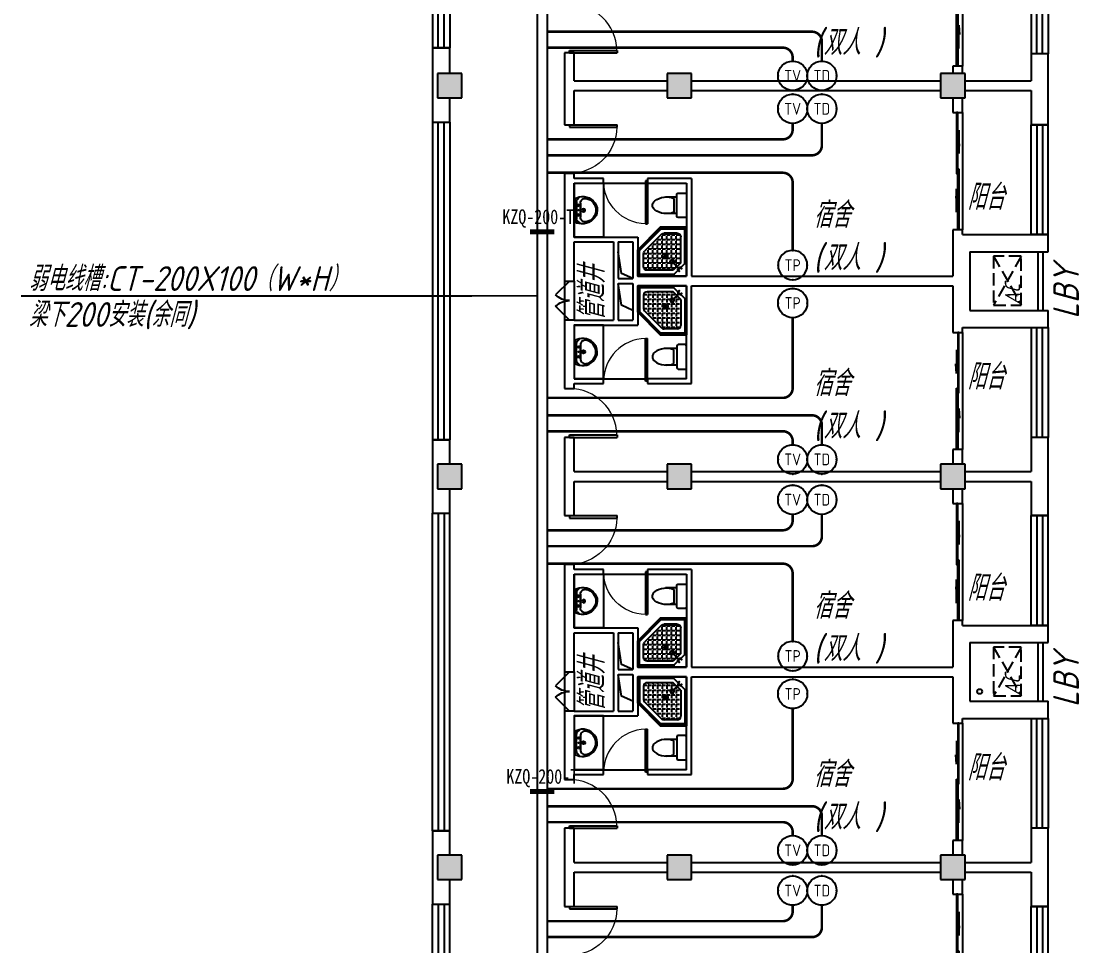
# Model space of a CAD drawing. Extents: x 0 to 2972856, y -1269770 to 0.
# Drawn here: x 2761033 to 2782685, y -1190551 to -1171627 of the extents above; entities that cross this region are included whole.
import ezdxf
from ezdxf.enums import TextEntityAlignment as Align

# ---------------------------------------------------------------- set-up
doc = ezdxf.new("R2010")
doc.units = 0
doc.header["$LTSCALE"] = 1000
doc.header["$PDSIZE"] = 50
doc.linetypes.add('DASH', pattern=[0.35, 0.25, -0.1])
for name, color, linetype in [('0000集水坑', 4, 'Continuous'), ('1-建筑底图', 8, 'Continuous'), ('CABLETRAY_DIM', 3, 'Continuous'), ('CABLETRAY_PDS', 4, 'Continuous'), ('EQUIP-通讯', 3, 'Continuous'), ('PUB_TEXT', 7, 'Continuous'), ('WIRE-综合布线', 4, 'Continuous'), ('抗震支吊架', 2, 'Continuous'), ('洁具', 251, 'Continuous'), ('空调外机', 251, 'Continuous')]:
    doc.layers.add(name, color=color, linetype=linetype)
doc.styles.add('_TEL_ATTDEF', font='GBENOR', dxfattribs={"width": 0.8, "height": 3, "bigfont": 'GBCBIG'})
doc.styles.add('_TEL_DIM', font='SIMPLEX', dxfattribs={"width": 0.8, "height": 3.5, "bigfont": 'HZTXT'})
doc.styles.add('kzcad', font='', dxfattribs={"width": 0.8})
doc.styles.get("Standard").update_dxf_attribs({"font": 'gbeitc.shx', "bigfont": 'gbcbig.shx'})
doc.styles.get('kzcad').set_extended_font_data('SimSun')
doc.linetypes.add('JIEDI', pattern='A,1.25,-0.25,0.25,-0.25,0.625,["/",Standard,S=0.6,R=0,X=0,Y=-0.3],0.625,-0.25,0.25,-0.25', length=4)

# ---------------------------------------------------------------- blocks, each defined once
blk = doc.blocks.new('$equip$00003204')
at = {"const_width": 0.05}
blk.add_lwpolyline([(0, 0.5, -1), (0, -0.5, -1), (0, 0.5, 0.021884)], format="xyb", dxfattribs=at)
blk.add_circle((0, 0), 0.5)
for p in [(0, 0.5), (-0.5, 0), (0.5, 0), (0, -0.5)]:
    blk.add_point(p)
at = {"color": 7, "style": '_TEL_ATTDEF'}
blk.add_attdef('$TEXT$', text='', height=0.4, dxfattribs=at).set_placement((0, 0), align=Align.MIDDLE_CENTER)
at = {"color": 7, "style": '_TEL_DIM', "flags": 1}
for tag in ['A', 'REMARK']:
    blk.add_attdef(tag, text='', height=0.00002, dxfattribs=at).set_placement((0, 0), align=Align.MIDDLE_CENTER)
blk = doc.blocks.new('$equip$00003209')
at = {"const_width": 0.05}
blk.add_lwpolyline([(0, 0.5, -1), (0, -0.5, -1), (0, 0.5, 0.021884)], format="xyb", dxfattribs=at)
blk.add_circle((0, 0), 0.5)
for p in [(0, 0.5), (-0.5, 0), (0.5, 0), (0, -0.5)]:
    blk.add_point(p)
at = {"color": 7, "style": '_TEL_ATTDEF'}
blk.add_attdef('$TEXT$', text='', height=0.4, dxfattribs=at).set_placement((0, 0), align=Align.MIDDLE_CENTER)
at = {"color": 7, "style": '_TEL_DIM', "flags": 1}
for tag in ['A', 'REMARK']:
    blk.add_attdef(tag, text='', height=0.00002, dxfattribs=at).set_placement((0, 0), align=Align.MIDDLE_CENTER)
blk = doc.blocks.new('$equip$00003208')
at = {"const_width": 0.05}
blk.add_lwpolyline([(0, 0.5, -1), (0, -0.5, -1), (0, 0.5, 0.021884)], format="xyb", dxfattribs=at)
blk.add_circle((0, 0), 0.5)
for p in [(0, 0.5), (-0.5, 0), (0.5, 0), (0, -0.5)]:
    blk.add_point(p)
at = {"color": 7, "style": '_TEL_ATTDEF'}
blk.add_attdef('$TEXT$', text='', height=0.4, dxfattribs=at).set_placement((0, 0), align=Align.MIDDLE_CENTER)
at = {"color": 7, "style": '_TEL_DIM', "flags": 1}
for tag in ['A', 'REMARK']:
    blk.add_attdef(tag, text='', height=0.00002, dxfattribs=at).set_placement((0, 0), align=Align.MIDDLE_CENTER)
blk = doc.blocks.new('2t21gqw')
at = {"layer": '0000集水坑'}
blk.add_circle((105500, -30400), 50, dxfattribs=at)
blk = doc.blocks.new('1F平面-CAD导入_dwg_Drawing4_t3_dwg_$plan$00001613-474159-1F-927810-1F')
at = {"layer": '洁具'}
for p, q in [((-30, 250), (-170, 250)), ((-200, 170), (-430, 170)), ((-260, -140), (-260, 140)), ((-200, -170), (-200, -220)), ((-170, -250), (-30, -250))]:
    blk.add_line(p, q, dxfattribs=at)
for points in [[(-200, 220), (-200, 170), (-200, -170), (-430, -170)], [(0, -220), (0, 220)]]:
    blk.add_lwpolyline(points, dxfattribs=at)
for centre, radius, start, end in [((-170, 220), 30, 90, 180), ((-30, 220), 30, 0, 90), ((-590, 0), 110, 123.4509, 236.5491), ((-413, -227), 398, 67.4505, 126.6381), ((-413, 227), 398, 233.3619, 292.5495), ((-170, -220), 30, 180, 270), ((-30, -220), 30, 270, 0)]:
    blk.add_arc(centre, radius, start, end, dxfattribs=at)
blk = doc.blocks.new('$lvtry$00000169')
at = {"color": 0}
for p, q in [((259, -36), (259, 0)), ((259, -36), (36, -259)), ((276, -120), (120, -276)), ((144, -151), (291, -298)), ((151, -144), (298, -291)), ((183, -213), (205, -213)), ((220, -213), (243, -213)), ((259, -24), (976, -24)), ((259, -36), (964, -36)), ((270, -213), (270, -143)), ((270, -213), (340, -213)), ((276, -120), (808, -120)), ((366, -213), (366, -143)), ((366, -213), (436, -213)), ((462, -213), (462, -143)), ((462, -213), (532, -213)), ((558, -213), (558, -143)), ((558, -213), (628, -213)), ((655, -213), (655, -143)), ((655, -213), (725, -213)), ((751, -213), (751, -143)), ((751, -213), (821, -213)), ((847, -213), (847, -143)), ((847, -213), (880, -213)), ((880, -192), (880, -460)), ((964, -36), (976, -24)), ((964, -36), (964, -525)), ((976, -24), (976, -530)), ((36, -259), (0, -259)), ((24, -259), (24, -976)), ((36, -259), (36, -964)), ((120, -276), (120, -808)), ((120, -309), (147, -309)), ((120, -405), (147, -405)), ((173, -309), (173, -239)), ((173, -309), (243, -309)), ((173, -405), (173, -335)), ((173, -405), (243, -405)), ((173, -501), (173, -431)), ((270, -263), (270, -239)), ((270, -405), (270, -335)), ((270, -405), (340, -405)), ((270, -501), (270, -431)), ((334, -309), (340, -309)), ((366, -309), (366, -239)), ((366, -309), (436, -309)), ((366, -405), (366, -335)), ((366, -405), (379, -405)), ((366, -501), (366, -431)), ((462, -309), (462, -239)), ((462, -309), (532, -309)), ((462, -405), (462, -335)), ((462, -405), (532, -405)), ((462, -501), (462, -431)), ((558, -309), (558, -239)), ((558, -309), (628, -309)), ((558, -405), (558, -335)), ((558, -405), (628, -405)), ((558, -501), (558, -431)), ((655, -309), (655, -239)), ((655, -309), (725, -309)), ((655, -405), (655, -335)), ((655, -405), (725, -405)), ((655, -501), (655, -431)), ((751, -309), (751, -239)), ((751, -309), (821, -309)), ((751, -405), (751, -335)), ((751, -405), (821, -405)), ((751, -501), (751, -431)), ((847, -309), (847, -239)), ((847, -309), (880, -309)), ((847, -405), (847, -335)), ((847, -405), (880, -405)), ((847, -501), (847, -431)), ((120, -501), (147, -501)), ((120, -598), (147, -598)), ((173, -501), (243, -501)), ((173, -598), (173, -528)), ((173, -598), (243, -598)), ((173, -694), (173, -624)), ((270, -501), (340, -501)), ((270, -598), (270, -528)), ((270, -598), (340, -598)), ((270, -694), (270, -624)), ((366, -501), (436, -501)), ((366, -598), (366, -528)), ((366, -598), (436, -598)), ((366, -694), (366, -624)), ((462, -501), (532, -501)), ((462, -598), (462, -528)), ((462, -598), (532, -598)), ((462, -694), (462, -624)), ((859, -511), (511, -859)), ((964, -525), (525, -964)), ((976, -530), (530, -976)), ((558, -501), (628, -501)), ((558, -598), (558, -528)), ((558, -598), (628, -598)), ((558, -694), (558, -624)), ((655, -501), (725, -501)), ((655, -598), (655, -528)), ((655, -598), (725, -598)), ((655, -694), (655, -624)), ((751, -501), (821, -501)), ((751, -598), (751, -528)), ((751, -598), (773, -598)), ((847, -501), (867, -501)), ((964, -525), (976, -530)), ((120, -694), (147, -694)), ((120, -790), (147, -790)), ((173, -694), (243, -694)), ((173, -790), (173, -720)), ((173, -790), (243, -790)), ((173, -878), (173, -816)), ((270, -694), (340, -694)), ((270, -790), (270, -720)), ((270, -790), (340, -790)), ((270, -880), (270, -816)), ((366, -694), (436, -694)), ((366, -790), (366, -720)), ((366, -790), (436, -790)), ((366, -880), (366, -816)), ((462, -694), (532, -694)), ((462, -790), (462, -720)), ((462, -790), (532, -790)), ((462, -880), (462, -816)), ((558, -694), (628, -694)), ((558, -790), (558, -720)), ((558, -790), (580, -790)), ((655, -694), (676, -694)), ((36, -964), (24, -976)), ((24, -976), (530, -976)), ((36, -964), (525, -964)), ((192, -880), (460, -880)), ((525, -964), (530, -976))]:
    blk.add_line(p, q, dxfattribs=at)
blk.add_lwpolyline([(0, 0), (0, -1000), (540, -1000), (1000, -540), (1000, 0)], close=True)
for points in [[(0, 0), (0, -1000)], [(0, 0), (1000, 0)], [(1000, 0), (1000, -540)], [(136, -190), (148, -178), (132, -162), (121, -174)], [(190, -136), (178, -148), (162, -132), (174, -121)], [(1000, -540), (540, -1000)], [(0, -1000), (540, -1000)]]:
    blk.add_lwpolyline(points, close=True, dxfattribs=at)
for radius in [43.8, 31.1]:
    blk.add_circle((416, -428), radius, dxfattribs=at)
for centre, radius, start, end in [((808, -192), 72, 0, 90), ((296, -296), 40.6, 142.583, 128.4197), ((296, -296), 28.6, 145.828, 125.6599), ((808, -460), 72, 315, 0), ((192, -808), 72, 180, 270), ((460, -808), 72, 270, 315)]:
    blk.add_arc(centre, radius, start, end, dxfattribs=at)
for p in [(103, -156, 0), (156, -102, 0), (416, -428, 0)]:
    blk.add_point(p, dxfattribs=at)
blk = doc.blocks.new('$lvtry$00000178')
at = {"color": 0}
for p, q in [((-238, 0), (238, 0)), ((-214, -36), (-272, -91)), ((-180, -23), (180, -23)), ((-142, -105), (140, -105)), ((140, -105), (-142, -105)), ((216, -37), (268, -91))]:
    blk.add_line(p, q, dxfattribs=at)
blk.add_lwpolyline([(-104, -430, 0.224698), (110, -425, 0.348046), (269, -79), (239, 0), (-241, 0), (-271, -79, 0.356844)], format="xyb", close=True, dxfattribs=at)
for centre, radius in [((-100, -65), 16.3), ((1, -172), 31.6), ((100, -65), 16.3)]:
    blk.add_circle(centre, radius, dxfattribs=at)
at = {"color": 0, "lineweight": 13}
blk.add_circle((1, -172), 23, dxfattribs=at)
at = {"color": 0}
for centre, radius, start, end in [((-142, -205), 100, 90, 190.5602), ((-180, -73), 50, 90, 133.181), ((140, -205), 100, 349.4398, 90), ((180, -73), 50, 44.5607, 90), ((-1, -179), 243, 190.5602, 349.4398)]:
    blk.add_arc(centre, radius, start, end, dxfattribs=at)
for p in [(0, -65), (1, -172)]:
    blk.add_point(p, dxfattribs=at)
blk = doc.blocks.new('A$C70365C93')
at = {"layer": '洁具'}
blk.add_lwpolyline([(-1900, 2300), (-1900, 1700), (-800, 1700), (-800, 2300)], close=True, dxfattribs=at)
blk.add_blockref('$lvtry$00000178', (-1350, 2280), dxfattribs=at)
at = {"layer": '洁具', "rotation": 180}
blk.add_blockref('$lvtry$00000169', (0, 0), dxfattribs=at)
at = {"layer": '洁具', "extrusion": (0, 0, -1), "xscale": -1, "zscale": -1, "rotation": 90}
blk.add_blockref('1F平面-CAD导入_dwg_Drawing4_t3_dwg_$plan$00001613-474159-1F-927810-1F', (1450, 0), dxfattribs=at)
blk = doc.blocks.new('A$Cf5a72a1b')
at = {"layer": '空调外机', "linetype": 'DASH'}
for p, q in [((1000, 563), (0, 0)), ((1000, 0), (0, 563))]:
    blk.add_line(p, q, dxfattribs=at)
blk.add_lwpolyline([(1000, 563), (0, 563), (0, 0), (1000, 0)], close=True, dxfattribs=at)
at = {"layer": 'PUB_TEXT'}
blk.add_text('AC', height=315, dxfattribs=at).set_placement((5, 18))
blk = doc.blocks.new('$TCHSYS$WIN2D')
for p, q in [((-0.5, 0.5), (0.5, 0.5)), ((-0.5, 0.5), (-0.5, -0.5)), ((0.5, 0.5), (0.5, -0.5)), ((0.5, 0.1667), (-0.5, 0.1667)), ((0.5, -0.1667), (-0.5, -0.1667)), ((-0.5, -0.5), (0.5, -0.5))]:
    blk.add_line(p, q)
blk = doc.blocks.new('$DorLib2D$00000131')
at = {"color": 0, "linetype": 'Continuous'}
for p, q in [((0.15, 0.125), (0.2319, 0.1973)), ((0.2319, 0.1973), (0.2319, 0.125)), ((-0.5, 0.125), (-0.5, 0)), ((0.0192, 0.125), (-0.5, 0.125)), ((0.0192, 0), (0.0192, 0.125)), ((0.35, 0.125), (0.15, 0.125)), ((-0.5, 0), (0.0192, 0)), ((-0.024, 0), (0.5, 0)), ((-0.024, -0.125), (-0.024, 0)), ((0.5, 0), (0.5, -0.125)), ((-0.35, -0.125), (-0.15, -0.125)), ((-0.2319, -0.1973), (-0.2319, -0.125)), ((-0.15, -0.125), (-0.2319, -0.1973)), ((0.5, -0.125), (-0.024, -0.125))]:
    blk.add_line(p, q, dxfattribs=at)
blk = doc.blocks.new('$WINLIB2D$00000001')
at = {"color": 0}
for points in [[(-0.5, 0.5), (-0.5, -0.5)], [(-0.5, 0.5), (0.5, 0.5)], [(0.5, -0.5), (0.5, 0.5)], [(0.5, 0.1667), (-0.5, 0.1667)], [(0.5, -0.1667), (-0.5, -0.1667)], [(-0.5, -0.5), (0.5, -0.5)]]:
    blk.add_lwpolyline(points, dxfattribs=at)
blk = doc.blocks.new('$DorLib2D$00000116')
at = {"color": 0}
for p, q in [((-0.5, 0), (-0.146, 0.354)), ((0.5, 0), (0.146, 0.354))]:
    blk.add_line(p, q, dxfattribs=at)
for centre, start, end in [((-0.5, 0), 0, 45), ((0.5, 0), 135, 180)]:
    blk.add_arc(centre, 0.5, start, end, dxfattribs=at)
blk = doc.blocks.new('$DorLib2D$00000001')
for p, q in [((0.45, 0.975), (0.5, 0.975)), ((0.45, 0), (0.45, 0.975)), ((0.5, 0), (0.5, 0.975)), ((0.5, 0), (0.45, 0))]:
    blk.add_line(p, q)
at = {"lineweight": 13}
blk.add_arc((0.475, 0), 0.975, 91.4693, 180, dxfattribs=at)
blk = doc.blocks.new('1-三层建筑底图')
at = {"layer": '1-建筑底图'}
for points in [[(94600, 57850), (94100, 57850), (94100, 57350), (94600, 57350)], [(99300, 57850), (98800, 57850), (98800, 57350), (99300, 57350)], [(104900, 57850), (104400, 57850), (104400, 57350), (104900, 57350)], [(94600, 49850), (94100, 49850), (94100, 49350), (94600, 49350)], [(99300, 49850), (98800, 49850), (98800, 49350), (99300, 49350)], [(104900, 49850), (104400, 49850), (104400, 49350), (104900, 49350)], [(94600, 41850), (94100, 41850), (94100, 41350), (94600, 41350)], [(99300, 41850), (98800, 41850), (98800, 41350), (99300, 41350)], [(104900, 41850), (104400, 41850), (104400, 41350), (104900, 41350)]]:
    blk.add_hatch(color=256, dxfattribs=at).paths.add_polyline_path(points)
for p, q in [((104850, 60400), (104850, 58000)), ((94350, 58375), (94000, 58375)), ((94000, 58375), (94000, 57600)), ((94350, 57850), (94350, 58375)), ((96900, 58270.4), (96700, 58270.4)), ((96700, 58270.4), (96700, 57600)), ((96900, 57700), (96900, 58270.4)), ((106600, 58250), (106250, 58250)), ((106250, 58250), (106250, 57700)), ((106600, 57600), (106600, 58250)), ((94600, 57850), (94100, 57850)), ((94100, 57850), (94100, 57350)), ((94600, 57350), (94600, 57850)), ((99300, 57850), (98800, 57850)), ((98800, 57850), (98800, 57350)), ((99300, 57350), (99300, 57850)), ((104900, 57850), (104400, 57850)), ((104400, 57850), (104400, 57350)), ((104850, 58000), (104650, 58000)), ((104650, 58000), (104650, 57850)), ((104850, 57850), (104850, 58000)), ((104900, 57350), (104900, 57850)), ((94000, 57600), (94000, 56850)), ((96700, 57600), (96700, 56800)), ((96900, 57700), (98800, 57700)), ((99300, 57700), (104400, 57700)), ((104900, 57700), (106250, 57700)), ((106600, 56800), (106600, 57600)), ((96900, 56800), (96900, 57500)), ((96900, 57500), (98800, 57500)), ((99300, 57500), (104400, 57500)), ((104900, 57500), (106250, 57500)), ((106250, 57500), (106250, 56800)), ((94100, 57350), (94600, 57350)), ((94350, 56850), (94350, 57350)), ((98800, 57350), (99300, 57350)), ((104400, 57350), (104900, 57350)), ((104650, 57350), (104650, 57050)), ((104850, 57050), (104850, 57350)), ((104650, 57050), (104850, 57050)), ((104850, 57050), (104850, 54650)), ((94000, 56850), (94350, 56850)), ((96700, 56800), (96900, 56800)), ((106250, 56800), (106600, 56800)), ((96900, 55800), (96700, 55800)), ((96700, 55800), (96700, 55700)), ((96700, 55700), (96700, 54500)), ((96900, 55700), (96900, 55800)), ((97500, 55700), (96900, 55700)), ((97500, 55600), (97500, 55700)), ((99300, 55700), (98400, 55700)), ((98400, 55700), (98400, 55600)), ((99300, 55700), (99300, 53700)), ((96900, 55600), (96900, 54500)), ((96900, 55600), (97500, 55600)), ((97500, 55600), (98400, 55600)), ((98400, 55600), (99200, 55600)), ((99200, 55600), (99200, 53700)), ((104850, 54650), (104650, 54650)), ((104650, 54650), (104650, 54300)), ((104850, 54550), (104850, 54650)), ((96700, 54500), (96700, 53600)), ((96900, 54500), (97700, 54500)), ((96900, 53600), (96900, 54400)), ((96900, 54400), (97700, 54400)), ((97700, 54500), (98200, 54500)), ((97700, 54400), (97700, 53600)), ((97800, 54400), (98100, 54400)), ((97800, 54400), (97800, 53650)), ((98100, 54400), (98100, 53650)), ((98200, 54500), (98200, 53700)), ((104850, 54550), (106250, 54550)), ((106600, 54550), (106250, 54550)), ((106600, 54200), (106600, 54550)), ((104650, 54300), (104650, 53700)), ((105000, 54200), (105000, 53600)), ((105000, 54200), (106600, 54200)), ((98200, 53700), (99200, 53700)), ((99300, 53700), (104650, 53700)), ((96700, 53600), (96700, 52800)), ((96700, 53600), (96900, 53600)), ((96900, 53600), (96900, 52800)), ((97700, 53600), (97700, 52800)), ((97800, 53650), (98100, 53650)), ((97800, 53550), (97800, 52800)), ((97800, 53550), (98100, 53550)), ((98100, 53550), (98100, 52800)), ((98200, 53500), (98200, 52700)), ((98200, 53500), (99200, 53500)), ((99200, 51600), (99200, 53500)), ((99300, 51500), (99300, 53500)), ((99300, 53500), (104650, 53500)), ((104650, 53500), (104650, 52900)), ((105000, 53600), (105000, 53000)), ((104650, 52900), (104650, 52550)), ((105000, 53000), (106600, 53000)), ((106600, 52650), (106600, 53000)), ((96900, 52800), (96700, 52800)), ((96700, 52800), (96700, 52700)), ((96700, 52700), (96700, 51500)), ((96900, 52800), (97700, 52800)), ((96900, 52700), (96900, 51600)), ((96900, 52700), (97700, 52700)), ((97700, 52700), (98200, 52700)), ((97800, 52800), (98100, 52800)), ((104850, 52550), (104850, 52650)), ((104850, 52650), (106250, 52650)), ((106250, 52650), (106600, 52650)), ((104650, 52550), (104850, 52550)), ((104850, 52550), (104850, 50150)), ((97500, 51600), (96900, 51600)), ((97500, 51600), (98400, 51600)), ((97500, 51500), (97500, 51600)), ((99200, 51600), (98400, 51600)), ((98400, 51600), (98400, 51500)), ((96700, 51500), (96700, 51400)), ((96700, 51400), (96900, 51400)), ((96900, 51500), (97500, 51500)), ((96900, 51400), (96900, 51500)), ((98400, 51500), (99300, 51500)), ((94350, 50350), (94000, 50350)), ((94000, 50350), (94000, 49600)), ((94350, 49850), (94350, 50350)), ((96900, 50400), (96700, 50400)), ((96700, 50400), (96700, 49600)), ((96900, 49700), (96900, 50400)), ((106600, 50400), (106250, 50400)), ((106250, 50400), (106250, 49700)), ((106600, 49600), (106600, 50400)), ((104850, 50150), (104650, 50150)), ((104650, 50150), (104650, 49850)), ((104850, 49850), (104850, 50150)), ((94600, 49850), (94100, 49850)), ((94100, 49850), (94100, 49350)), ((94600, 49350), (94600, 49850)), ((99300, 49850), (98800, 49850)), ((98800, 49850), (98800, 49350)), ((99300, 49350), (99300, 49850)), ((104900, 49850), (104400, 49850)), ((104400, 49850), (104400, 49350)), ((104900, 49350), (104900, 49850)), ((94000, 49600), (94000, 48850)), ((96700, 49600), (96700, 48800)), ((96900, 49700), (98800, 49700)), ((99300, 49700), (104400, 49700)), ((104900, 49700), (106250, 49700)), ((106600, 48800), (106600, 49600)), ((96900, 48800), (96900, 49500)), ((96900, 49500), (98800, 49500)), ((99300, 49500), (104400, 49500)), ((104900, 49500), (106250, 49500)), ((106250, 49500), (106250, 48800)), ((94100, 49350), (94600, 49350)), ((94350, 48850), (94350, 49350)), ((98800, 49350), (99300, 49350)), ((104400, 49350), (104900, 49350)), ((104650, 49350), (104650, 49050)), ((104850, 49050), (104850, 49350)), ((104650, 49050), (104850, 49050)), ((104850, 49050), (104850, 46650)), ((94000, 48850), (94350, 48850)), ((96700, 48800), (96900, 48800)), ((106250, 48800), (106600, 48800)), ((96900, 47800), (96700, 47800)), ((96700, 47800), (96700, 47700)), ((96700, 47700), (96700, 46500)), ((96900, 47700), (96900, 47800)), ((97500, 47700), (96900, 47700)), ((97500, 47600), (97500, 47700)), ((99300, 47700), (98400, 47700)), ((98400, 47700), (98400, 47600)), ((99300, 47700), (99300, 45700)), ((96900, 47600), (96900, 46500)), ((96900, 47600), (97500, 47600)), ((97500, 47600), (98400, 47600)), ((98400, 47600), (99200, 47600)), ((99200, 47600), (99200, 45700)), ((104850, 46650), (104650, 46650)), ((104650, 46650), (104650, 46300)), ((104850, 46550), (104850, 46650)), ((96700, 46500), (96700, 45600)), ((96900, 46500), (97700, 46500)), ((96900, 45600), (96900, 46400)), ((96900, 46400), (97700, 46400)), ((97700, 46500), (98200, 46500)), ((97700, 46400), (97700, 45600)), ((97800, 46400), (98100, 46400)), ((97800, 46400), (97800, 45650)), ((98100, 46400), (98100, 45650)), ((98200, 46500), (98200, 45700)), ((104850, 46550), (106250, 46550)), ((106600, 46550), (106250, 46550)), ((106600, 46200), (106600, 46550)), ((104650, 46300), (104650, 45700)), ((105000, 46200), (105000, 45600)), ((105000, 46200), (106600, 46200)), ((98200, 45700), (99200, 45700)), ((99300, 45700), (104650, 45700)), ((96700, 45600), (96700, 44800)), ((96700, 45600), (96900, 45600)), ((96900, 45600), (96900, 44800)), ((97700, 45600), (97700, 44800)), ((97800, 45650), (98100, 45650)), ((97800, 45550), (97800, 44800)), ((97800, 45550), (98100, 45550)), ((98100, 45550), (98100, 44800)), ((98200, 45500), (98200, 44700)), ((98200, 45500), (99200, 45500)), ((99200, 43600), (99200, 45500)), ((99300, 43500), (99300, 45500)), ((99300, 45500), (104650, 45500)), ((104650, 45500), (104650, 44900)), ((105000, 45600), (105000, 45000)), ((104650, 44900), (104650, 44550)), ((105000, 45000), (106600, 45000)), ((106600, 44650), (106600, 45000)), ((96900, 44800), (96700, 44800)), ((96700, 44800), (96700, 44700)), ((96700, 44700), (96700, 43500)), ((96900, 44800), (97700, 44800)), ((96900, 44700), (96900, 43600)), ((96900, 44700), (97700, 44700)), ((97700, 44700), (98200, 44700)), ((97800, 44800), (98100, 44800)), ((104850, 44550), (104850, 44650)), ((104850, 44650), (106250, 44650)), ((106250, 44650), (106600, 44650)), ((104650, 44550), (104850, 44550)), ((104850, 44550), (104850, 42150)), ((97500, 43600), (96900, 43600)), ((97500, 43600), (98400, 43600)), ((97500, 43500), (97500, 43600)), ((99200, 43600), (98400, 43600)), ((98400, 43600), (98400, 43500)), ((96700, 43500), (96700, 43400)), ((96700, 43400), (96900, 43400)), ((96900, 43500), (97500, 43500)), ((96900, 43400), (96900, 43500)), ((98400, 43500), (99300, 43500)), ((94350, 42350), (94000, 42350)), ((94000, 42350), (94000, 41600)), ((94350, 41850), (94350, 42350)), ((96900, 42400), (96700, 42400)), ((96700, 42400), (96700, 41600)), ((96900, 41700), (96900, 42400)), ((106600, 42400), (106250, 42400)), ((106250, 42400), (106250, 41700)), ((106600, 41600), (106600, 42400)), ((104850, 42150), (104650, 42150)), ((104650, 42150), (104650, 41850)), ((104850, 41850), (104850, 42150)), ((94600, 41850), (94100, 41850)), ((94100, 41850), (94100, 41350)), ((94600, 41350), (94600, 41850)), ((99300, 41850), (98800, 41850)), ((98800, 41850), (98800, 41350)), ((99300, 41350), (99300, 41850)), ((104900, 41850), (104400, 41850)), ((104400, 41850), (104400, 41350)), ((104900, 41350), (104900, 41850)), ((94000, 41600), (94000, 40850)), ((96700, 41600), (96700, 40800)), ((96900, 41700), (98800, 41700)), ((99300, 41700), (104400, 41700)), ((104900, 41700), (106250, 41700)), ((106600, 40800), (106600, 41600)), ((96900, 40800), (96900, 41500)), ((96900, 41500), (98800, 41500)), ((99300, 41500), (104400, 41500)), ((104900, 41500), (106250, 41500)), ((106250, 41500), (106250, 40800)), ((94100, 41350), (94600, 41350)), ((94350, 40850), (94350, 41350)), ((98800, 41350), (99300, 41350)), ((104400, 41350), (104900, 41350)), ((104650, 41350), (104650, 41050)), ((104850, 41050), (104850, 41350)), ((104650, 41050), (104850, 41050)), ((104850, 41050), (104850, 38650)), ((94000, 40850), (94350, 40850)), ((96700, 40800), (96900, 40800)), ((106250, 40800), (106600, 40800))]:
    blk.add_line(p, q, dxfattribs=at)
for points in [[(98100, 53650), (97869.7, 53753.6), (97800, 54200)], [(106400, 53000), (106400, 54200)], [(106500, 53000), (106500, 54200)], [(98100, 53000), (97869.7, 53103.6), (97800, 53550)], [(98100, 45650), (97869.7, 45753.6), (97800, 46200)], [(106400, 45000), (106400, 46200)], [(106500, 45000), (106500, 46200)], [(98100, 45000), (97869.7, 45103.6), (97800, 45550)]]:
    blk.add_lwpolyline(points, dxfattribs=at)
blk.add_blockref('2t21gqw', (-300, 75600), dxfattribs=at)
for name, p, xscale, yscale, zscale, rotation in [('$TCHSYS$WIN2D', (94175, 61375), 6000, -350, 6000, 269.9999999999709), ('$WINLIB2D$00000001', (106425, 59375), -2249.999999993481, 350, -2249.999999993481, 90), ('$DorLib2D$00000131', (104750, 59200), 2400, 200, 2400, 270), ('$DorLib2D$00000001', (96800, 58770.4), 1000, 1000, 1000, 269.9999999999923), ('$DorLib2D$00000131', (104750, 55850), -2400, 200, -2400, 270), ('$TCHSYS$WIN2D', (94175, 53600), 6500, -350, 6500, 269.9999999999716), ('$DorLib2D$00000001', (96800, 56300), -1000, 1000, -1000, 270.000000000007), ('$WINLIB2D$00000001', (106425, 55675), 2249.999999993481, 350, 2249.999999993481, 90), ('$DorLib2D$00000116', (96800, 53200), 800, -800, 200, 269.9999999999852), ('$WINLIB2D$00000001', (106425, 51525), -2249.999999993481, 350, -2249.999999993481, 90), ('$DorLib2D$00000131', (104750, 51350), 2400, 200, 2400, 270), ('$DorLib2D$00000001', (96800, 50900), 1000, 1000, 1000, 269.999999999993), ('$DorLib2D$00000131', (104750, 47850), -2400, 200, -2400, 270), ('$TCHSYS$WIN2D', (94175, 45600), -6500, -350, -6500, 269.9999999999716), ('$DorLib2D$00000001', (96800, 48300), -1000, 1000, -1000, 270), ('$WINLIB2D$00000001', (106425, 47675), 2249.999999993481, 350, 2249.999999993481, 90), ('$DorLib2D$00000116', (96800, 45200), 800, -800, 200, 269.9999999999852), ('$WINLIB2D$00000001', (106425, 43525), -2249.999999993481, 350, -2249.999999993481, 90), ('$DorLib2D$00000131', (104750, 43350), 2400, 200, 2400, 270), ('$DorLib2D$00000001', (96800, 42900), 1000, 1000, 1000, 269.999999999993), ('$DorLib2D$00000131', (104750, 39850), -2400, 200, -2400, 270), ('$TCHSYS$WIN2D', (94175, 37600), -6500, -350, -6500, 269.9999999999716), ('$DorLib2D$00000001', (96800, 40300), 1000, -1000, 1000, 89.99999999999298), ('$WINLIB2D$00000001', (106425, 39675), 2249.999999993481, 350, 2249.999999993481, 90)]:
    blk.add_blockref(name, p, dxfattribs=dict(at, xscale=xscale, yscale=yscale, zscale=zscale, rotation=rotation))
at = {"layer": '1-建筑底图', "xscale": 900, "zscale": 900}
for p, yscale in [((97950, 55650), -900), ((97950, 51550), 900), ((97950, 47650), -900), ((97950, 43550), 900)]:
    blk.add_blockref('$DorLib2D$00000001', p, dxfattribs=dict(at, yscale=yscale))
at = {"layer": '1-建筑底图', "xscale": -1, "rotation": 89.99999999992463}
for p in [(99200, 53700), (99200, 45700)]:
    blk.add_blockref('A$C70365C93', p, dxfattribs=at)
at = {"layer": '1-建筑底图'}
for name, p, rotation in [('A$Cf5a72a1b', (106048.1, 53108.8), 90), ('A$C70365C93', (99200, 53500), 89.99999999999997), ('A$Cf5a72a1b', (106048.1, 45108.8), 90), ('A$C70365C93', (99200, 45500), 89.99999999999997)]:
    blk.add_blockref(name, p, dxfattribs=dict(at, rotation=rotation))
for s, p in [('(', (101792.2, 58224.5)), ('双人', (102002.2, 58224.5)), (')', (103052.2, 58224.5)), ('阳台', (104944.7, 55057.8)), ('宿舍', (101792.2, 54692)), ('(', (101792.2, 53819.9)), ('双人', (102002.2, 53819.9)), (')', (103052.2, 53819.9)), ('宿舍', (101792.2, 51246.6)), ('阳台', (104944.7, 51382.3)), ('(', (101792.2, 50374.5)), ('双人', (102002.2, 50374.5)), (')', (103052.2, 50374.5)), ('阳台', (104944.7, 47057.8)), ('宿舍', (101792.2, 46692)), ('(', (101792.2, 45819.9)), ('双人', (102002.2, 45819.9)), (')', (103052.2, 45819.9)), ('阳台', (104944.7, 43382.3)), ('宿舍', (101792.2, 43246.6)), ('(', (101792.2, 42374.5)), ('双人', (102002.2, 42374.5)), (')', (103052.2, 42374.5))]:
    blk.add_text(s, height=525, dxfattribs=at).set_placement(p)
for s, p in [('管道井', (97525.2, 52782.1)), ('LBY', (107229.6, 52827.5)), ('管道井', (97525.2, 44782.1)), ('LBY', (107229.6, 44880.5))]:
    blk.add_text(s, height=525, rotation=90, dxfattribs=at).set_placement(p)

msp = doc.modelspace()

# ---------------------------------------------------------------- linework, layer by layer
at = {"layer": 'CABLETRAY_DIM', "linetype": 'ByBlock'}
for p, q in [((2770260, -1177253), (2761033, -1177253)), ((2771600, -1177249), (2770260, -1177253))]:
    msp.add_line(p, q, dxfattribs=at)
at = {"layer": 'CABLETRAY_PDS', "linetype": 'ByBlock'}
for p, q in [((2771600, -1222203), (2771600, -1164037)), ((2771800, -1164037), (2771800, -1222203))]:
    msp.add_line(p, q, dxfattribs=at)
at = {"layer": 'WIRE-综合布线', "linetype": 'Continuous', "const_width": 52.5}
for points in [[(2777425, -1172446), (2777425, -1172044, 0.414214), (2777225, -1171844), (2771800, -1171844)], [(2776827, -1172446), (2776827, -1172370, 0.414214), (2776627, -1172170), (2771800, -1172170)], [(2777425, -1173721), (2777425, -1174172, -0.414214), (2777225, -1174372), (2771800, -1174372)], [(2776827, -1173721), (2776827, -1173846, -0.414214), (2776627, -1174046), (2771800, -1174046)], [(2771800, -1174730), (2776627, -1174730, -0.414214), (2776827, -1174930), (2776827, -1176320)], [(2771800, -1179337), (2776627, -1179337, 0.414214), (2776827, -1179137), (2776827, -1177696)], [(2777425, -1180296), (2777425, -1179894, 0.414214), (2777225, -1179694), (2771800, -1179694)], [(2776827, -1180296), (2776827, -1180220, 0.414214), (2776627, -1180020), (2771800, -1180020)], [(2777425, -1181721), (2777425, -1182172, -0.414214), (2777225, -1182372), (2771800, -1182372)], [(2776827, -1181721), (2776827, -1181846, -0.414214), (2776627, -1182046), (2771800, -1182046)], [(2771800, -1182730), (2776627, -1182730, -0.414214), (2776827, -1182930), (2776827, -1184320)], [(2771800, -1187337), (2776627, -1187337, 0.414214), (2776827, -1187137), (2776827, -1185696)], [(2777425, -1188296), (2777425, -1187894, 0.414214), (2777225, -1187694), (2771800, -1187694)], [(2776827, -1188296), (2776827, -1188220, 0.414214), (2776627, -1188020), (2771800, -1188020)], [(2777425, -1189721), (2777425, -1190172, -0.414214), (2777225, -1190372), (2771800, -1190372)], [(2776827, -1189721), (2776827, -1189846, -0.414214), (2776627, -1190046), (2771800, -1190046)]]:
    msp.add_lwpolyline(points, format="xyb", dxfattribs=at)
at = {"layer": '抗震支吊架', "color": 2, "const_width": 100}
for points in [[(2771450, -1175940), (2771950, -1175940)], [(2771450, -1187393), (2771950, -1187393)]]:
    msp.add_lwpolyline(points, dxfattribs=at)

# ---------------------------------------------------------------- block references
at = {"layer": '1-建筑底图', "linetype": 'ByBlock'}
msp.add_blockref('1-三层建筑底图', (2675456, -1230546), dxfattribs=at)
at = {"layer": 'EQUIP-通讯', "linetype": 'JIEDI', "xscale": 600, "yscale": 600, "zscale": 600}
for name, p, values in [('$equip$00003204', (2776827, -1172746), {'$TEXT$': 'TV'}), ('$equip$00003209', (2777425, -1172746), {'$TEXT$': 'TD'}), ('$equip$00003204', (2776827, -1173421), {'$TEXT$': 'TV'}), ('$equip$00003209', (2777425, -1173421), {'$TEXT$': 'TD'}), ('$equip$00003208', (2776827, -1177396), {'$TEXT$': 'TP'}), ('$equip$00003204', (2776827, -1180596), {'$TEXT$': 'TV'}), ('$equip$00003209', (2777425, -1180596), {'$TEXT$': 'TD'}), ('$equip$00003204', (2776827, -1181421), {'$TEXT$': 'TV'}), ('$equip$00003209', (2777425, -1181421), {'$TEXT$': 'TD'}), ('$equip$00003208', (2776827, -1185396), {'$TEXT$': 'TP'}), ('$equip$00003204', (2776827, -1188596), {'$TEXT$': 'TV'}), ('$equip$00003209', (2777425, -1188596), {'$TEXT$': 'TD'}), ('$equip$00003204', (2776827, -1189421), {'$TEXT$': 'TV'}), ('$equip$00003209', (2777425, -1189421), {'$TEXT$': 'TD'})]:
    msp.add_blockref(name, p, dxfattribs=at).add_auto_attribs(values)
at = {"layer": 'EQUIP-通讯', "linetype": 'JIEDI'}
ref = msp.add_blockref('$equip$00003208', (2776827, -1176620), dxfattribs=dict(at, xscale=-600, yscale=600, zscale=600))
ref.add_attrib('$TEXT$', 'TP', dxfattribs={"layer": '0', "color": 7, "height": 240, "style": '_TEL_ATTDEF'}).set_placement((2776827, -1176620), align=Align.MIDDLE_CENTER)
ref = msp.add_blockref('$equip$00003208', (2776827, -1184620), dxfattribs=dict(at, xscale=-600, yscale=600, zscale=600))
ref.add_attrib('$TEXT$', 'TP', dxfattribs={"layer": '0', "color": 7, "height": 240, "style": '_TEL_ATTDEF'}).set_placement((2776827, -1184620), align=Align.MIDDLE_CENTER)

# ---------------------------------------------------------------- texts
at = {"layer": 'CABLETRAY_DIM', "color": 7, "linetype": 'ByBlock'}
for s, p in [('弱电线槽:CT-200X100（W*H）', (2761190, -1177148)), ('梁下200安装(余同) ', (2761190, -1177883))]:
    msp.add_text(s, height=506.38, dxfattribs=at).set_placement(p)
at = {"layer": '抗震支吊架', "color": 2, "style": 'kzcad', "width": 0.8}
for s, p in [('KZQ-200-TL', (2771700, -1175780)), ('KZQ-200-T', (2771700, -1187233))]:
    msp.add_text(s, height=300, rotation=359.8854, dxfattribs=at).set_placement(p, align=Align.CENTER)

doc.saveas('drawing.dxf')
